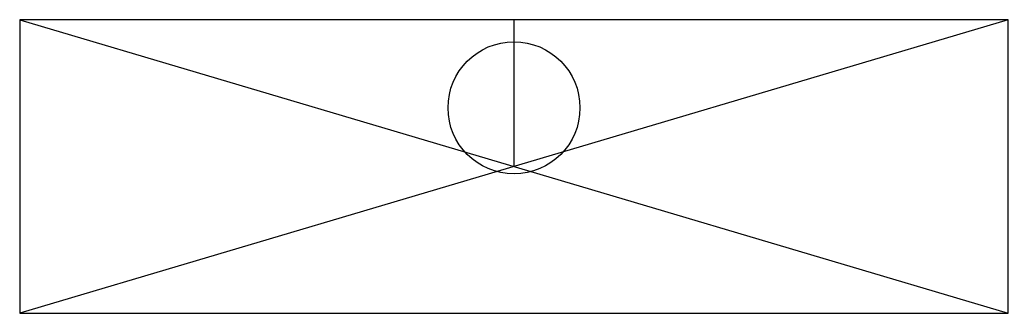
# Model space of a CAD drawing. Header units: millimetres. Extents: x -33.7 to 33.7, y -20 to 0.
import ezdxf

# ---------------------------------------------------------------- set-up
doc = ezdxf.new("R2010")
doc.units = ezdxf.units.MM
doc.layers.get('0').update_dxf_attribs({"linetype": 'CONTINUOUS'})

msp = doc.modelspace()

# ---------------------------------------------------------------- linework, layer by layer
for p, q in [((-33.699, 0), (33.699, -20)), ((33.699, 0), (-33.699, -20)), ((0, -10), (0, 0))]:
    msp.add_line(p, q)
msp.add_lwpolyline([(33.699, -20), (33.699, 0), (-33.699, 0), (-33.699, -20)], close=True)
msp.add_circle((0, -6), 4.5)
msp.add_point((0, 0))

doc.saveas('drawing.dxf')
